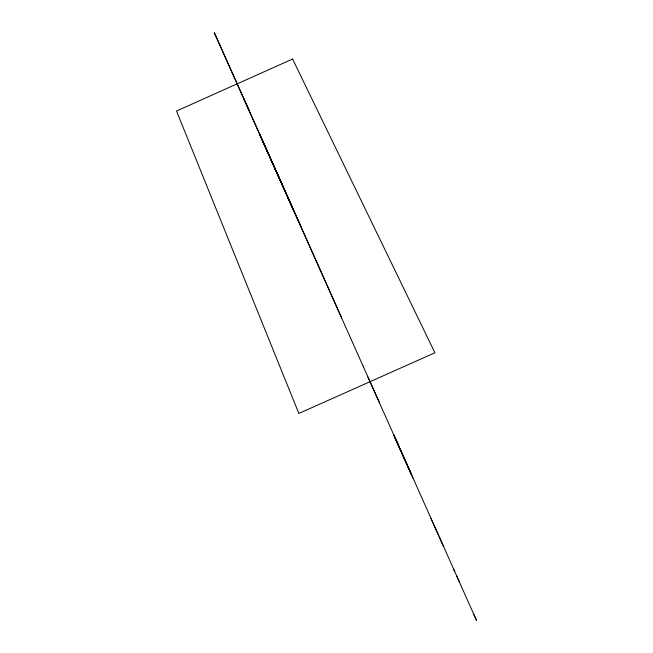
<?xml version="1.0" encoding="UTF-8"?>
<svg xmlns="http://www.w3.org/2000/svg" width="653" height="653" viewBox="0 0 653 653"><rect width="100%" height="100%" fill="white"/><g stroke="black" fill="none" stroke-linecap="round" stroke-linejoin="round"><path stroke-width="0.98" d="M473.907 614.685L476.494 620.35L243.675 98.35M456.586 575.815L459.41 582.027M431.004 518.588L438.963 536.162M439.804 538.186L443.493 546.324M453.713 569.285L454.733 571.546M291.034 204.601L292.087 206.928L288.822 199.549M395.93 439.747L399.089 446.742M397.816 443.983L408.435 467.719M409.553 470.307L413.071 478.102M411.227 474.111L411.57 474.862L406.868 464.259M262.702 141.285L293.058 208.911M289.173 200.398L300.87 226.436M341.69 317.987L214.266 32.65L249.568 111.369M363.223 366.284L363.411 366.708M367.949 377.156L379.54 402.868M411.031 473.662L409.39 470.013M269.126 155.398L283.165 186.734M268.407 153.806L259.78 134.608L264.481 145.203M287.973 197.786L289.41 200.993M289.499 201.173L263.665 143.219M276.39 171.886L281.092 182.416M406.852 464.348L393.563 434.514L410.99 473.572M274.929 168.401L279.435 178.489M394.853 437.428L396.493 441.118M292.593 59.031L176.506 111.01L298.862 413.447L434.914 352.767L292.593 59.031"/></g></svg>
